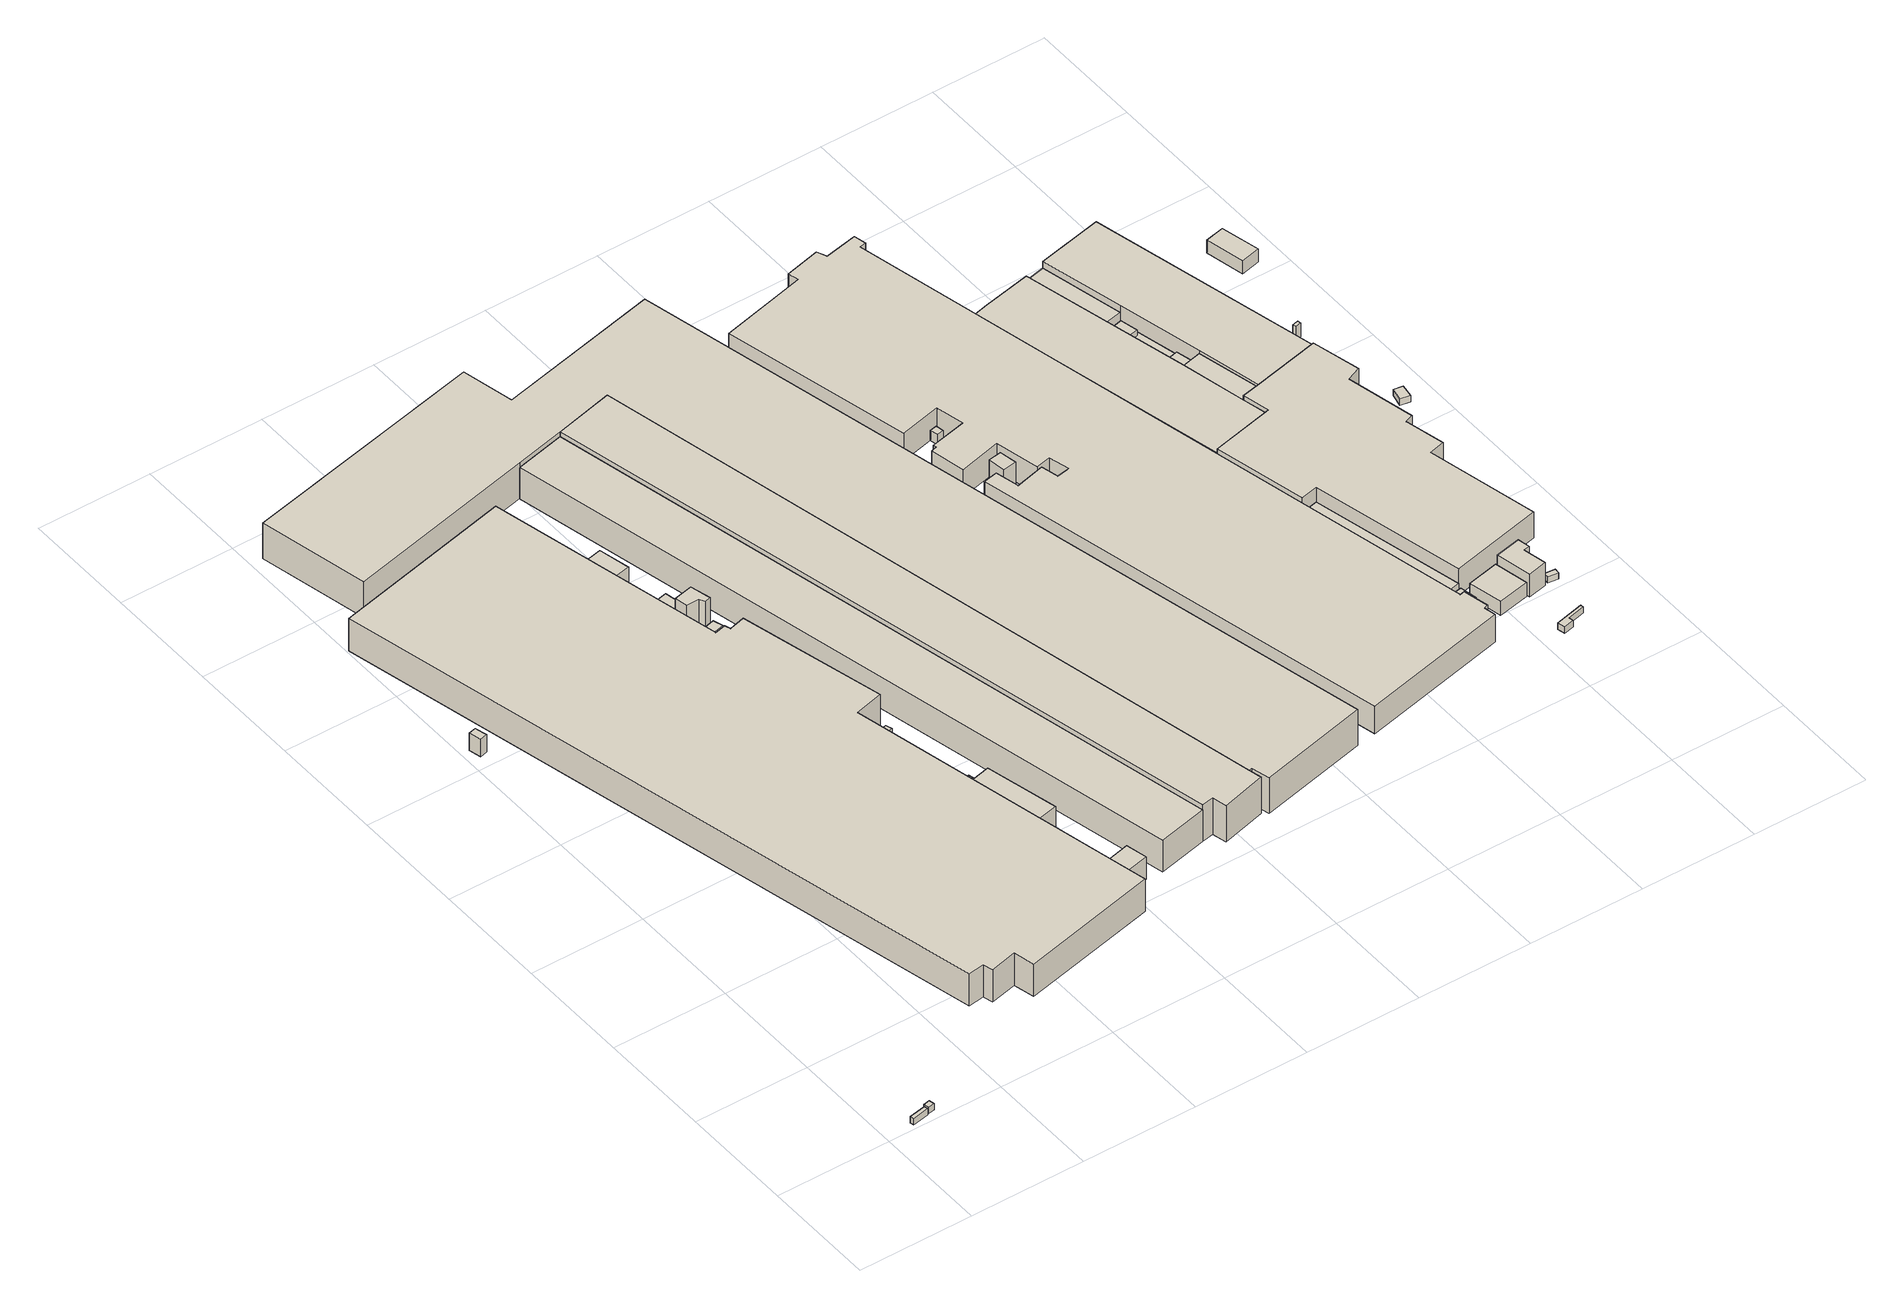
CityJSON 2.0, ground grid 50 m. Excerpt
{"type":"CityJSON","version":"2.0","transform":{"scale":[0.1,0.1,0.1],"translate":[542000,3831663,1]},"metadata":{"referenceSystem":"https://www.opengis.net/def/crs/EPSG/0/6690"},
"CityObjects":{
"building1":{"type":"Building","attributes":{"class":"3001","measuredHeight":3,"BuildingDetailAttribute.specifiedBuildingCoverageRate":0.6,"BuildingDetailAttribute.surveyYear":2017,"BuildingTsunamiRiskAttribute.description":"1","BuildingTsunamiRiskAttribute.rank":"1","BuildingTsunamiRiskAttribute.depth":0.29,"BuildingIDAttribute.prefecture":"27","BuildingIDAttribute.city":"27108"},"geometry":[{"type":"Solid","lod":"1","boundaries":[[[[0,1,2,3]],[[2,4,5,3]],[[1,6,4,2]],[[0,7,6,1]],[[3,5,7,0]],[[4,6,7,5]]]]}]},
"building2":{"type":"Building","attributes":{"class":"3001","BuildingDetailAttribute.specifiedBuildingCoverageRate":0.6,"BuildingDetailAttribute.surveyYear":2017,"BuildingTsunamiRiskAttribute.description":"1","BuildingTsunamiRiskAttribute.rank":"2","BuildingTsunamiRiskAttribute.depth":0.6,"BuildingIDAttribute.prefecture":"27","BuildingIDAttribute.city":"27108"},"geometry":[{"type":"Solid","lod":"1","boundaries":[[[[8,9,10,11]],[[10,12,13,11]],[[9,14,12,10]],[[8,15,14,9]],[[11,13,15,8]],[[12,14,15,13]]]]}]},
"building3":{"type":"Building","attributes":{"class":"3001","measuredHeight":8.4,"BuildingDetailAttribute.specifiedBuildingCoverageRate":0.6,"BuildingDetailAttribute.surveyYear":2017,"BuildingTsunamiRiskAttribute.description":"1","BuildingTsunamiRiskAttribute.rank":"1","BuildingTsunamiRiskAttribute.depth":0.46,"BuildingHighTideRiskAttribute.description":"1","BuildingHighTideRiskAttribute.rank":"3","BuildingHighTideRiskAttribute.depth":3.35,"BuildingIDAttribute.prefecture":"27","BuildingIDAttribute.city":"27108"},"geometry":[{"type":"Solid","lod":"1","boundaries":[[[[16,17,18,19]],[[18,20,21,19]],[[17,22,20,18]],[[16,23,22,17]],[[19,21,23,16]],[[20,22,23,21]]]]}]},
"building4":{"type":"Building","attributes":{"計測周辺長":804.81,"1/2500図郭":85,"区名":"大正区","町丁目名称":"船町２丁目","街区番号":1,"class":"3001","usage":"441","measuredHeight":15.6,"storeysAboveGround":3,"BuildingDetailAttribute.buildingRoofEdgeArea":25639.32,"BuildingDetailAttribute.buildingStructureType":"610","BuildingDetailAttribute.buildingStructureOrgType":"2","BuildingDetailAttribute.detailedUsage":"1520","BuildingDetailAttribute.specifiedBuildingCoverageRate":0.6,"BuildingDetailAttribute.surveyYear":2017,"BuildingTsunamiRiskAttribute.description":"1","BuildingTsunamiRiskAttribute.rank":"2","BuildingTsunamiRiskAttribute.depth":0.96,"BuildingHighTideRiskAttribute.description":"1","BuildingHighTideRiskAttribute.rank":"3","BuildingHighTideRiskAttribute.depth":3.94,"BuildingIDAttribute.prefecture":"27","BuildingIDAttribute.city":"27108"},"geometry":[{"type":"Solid","lod":"1","boundaries":[[[[24,25,26,27,28,29,30,31,32,33,34,35,36,37]],[[36,38,39,37]],[[35,40,38,36]],[[34,41,40,35]],[[33,42,41,34]],[[32,43,42,33]],[[31,44,43,32]],[[30,45,44,31]],[[29,46,45,30]],[[28,47,46,29]],[[27,48,47,28]],[[26,49,48,27]],[[25,50,49,26]],[[24,51,50,25]],[[37,39,51,24]],[[38,40,41,42,43,44,45,46,47,48,49,50,51,39]]]]}]},
"building5":{"type":"Building","attributes":{"計測周辺長":39.13,"1/2500図郭":85,"区名":"大正区","町丁目名称":"船町２丁目","街区番号":1,"class":"3001","usage":"441","measuredHeight":11.1,"storeysAboveGround":2,"BuildingDetailAttribute.buildingRoofEdgeArea":95.5,"BuildingDetailAttribute.buildingStructureType":"610","BuildingDetailAttribute.buildingStructureOrgType":"2","BuildingDetailAttribute.detailedUsage":"1520","BuildingDetailAttribute.specifiedBuildingCoverageRate":0.6,"BuildingDetailAttribute.surveyYear":2017,"BuildingTsunamiRiskAttribute.description":"1","BuildingTsunamiRiskAttribute.rank":"2","BuildingTsunamiRiskAttribute.depth":0.89,"BuildingHighTideRiskAttribute.description":"1","BuildingHighTideRiskAttribute.rank":"3","BuildingHighTideRiskAttribute.depth":3.77,"BuildingIDAttribute.prefecture":"27","BuildingIDAttribute.city":"27108"},"geometry":[{"type":"Solid","lod":"1","boundaries":[[[[52,53,54,55]],[[54,56,57,55]],[[53,58,56,54]],[[52,59,58,53]],[[55,57,59,52]],[[56,58,59,57]]]]}]},
"building6":{"type":"Building","attributes":{"class":"3001","BuildingDetailAttribute.specifiedBuildingCoverageRate":0.6,"BuildingDetailAttribute.surveyYear":2017,"BuildingTsunamiRiskAttribute.description":"1","BuildingTsunamiRiskAttribute.rank":"2","BuildingTsunamiRiskAttribute.depth":0.73,"BuildingHighTideRiskAttribute.description":"1","BuildingHighTideRiskAttribute.rank":"3","BuildingHighTideRiskAttribute.depth":3.62,"BuildingIDAttribute.prefecture":"27","BuildingIDAttribute.city":"27108"},"geometry":[{"type":"Solid","lod":"1","boundaries":[[[[60,61,62,63]],[[62,64,65,63]],[[61,66,64,62]],[[60,67,66,61]],[[63,65,67,60]],[[64,66,67,65]]]]}]},
"building7":{"type":"Building","attributes":{"class":"3001","measuredHeight":5.5,"BuildingDetailAttribute.specifiedBuildingCoverageRate":0.6,"BuildingDetailAttribute.surveyYear":2017,"BuildingTsunamiRiskAttribute.description":"1","BuildingTsunamiRiskAttribute.rank":"2","BuildingTsunamiRiskAttribute.depth":0.92,"BuildingHighTideRiskAttribute.description":"1","BuildingHighTideRiskAttribute.rank":"3","BuildingHighTideRiskAttribute.depth":3.81,"BuildingIDAttribute.prefecture":"27","BuildingIDAttribute.city":"27108"},"geometry":[{"type":"Solid","lod":"1","boundaries":[[[[68,69,70,71]],[[70,72,73,71]],[[69,74,72,70]],[[68,75,74,69]],[[71,73,75,68]],[[72,74,75,73]]]]}]},
"building8":{"type":"Building","attributes":{"class":"3001","measuredHeight":14.4,"BuildingDetailAttribute.specifiedBuildingCoverageRate":0.6,"BuildingDetailAttribute.surveyYear":2017,"BuildingTsunamiRiskAttribute.description":"1","BuildingTsunamiRiskAttribute.rank":"2","BuildingTsunamiRiskAttribute.depth":0.73,"BuildingHighTideRiskAttribute.description":"1","BuildingHighTideRiskAttribute.rank":"3","BuildingHighTideRiskAttribute.depth":3.48,"BuildingIDAttribute.prefecture":"27","BuildingIDAttribute.city":"27108"},"geometry":[{"type":"Solid","lod":"1","boundaries":[[[[76,77,78,79]],[[78,80,81,79]],[[77,82,80,78]],[[76,83,82,77]],[[79,81,83,76]],[[80,82,83,81]]]]}]},
"building9":{"type":"Building","attributes":{"class":"3001","measuredHeight":3.5,"BuildingDetailAttribute.specifiedBuildingCoverageRate":0.6,"BuildingDetailAttribute.surveyYear":2017,"BuildingTsunamiRiskAttribute.description":"1","BuildingTsunamiRiskAttribute.rank":"2","BuildingTsunamiRiskAttribute.depth":0.92,"BuildingHighTideRiskAttribute.description":"1","BuildingHighTideRiskAttribute.rank":"3","BuildingHighTideRiskAttribute.depth":3.81,"BuildingIDAttribute.prefecture":"27","BuildingIDAttribute.city":"27108"},"geometry":[{"type":"Solid","lod":"1","boundaries":[[[[84,85,86,87]],[[86,88,89,87]],[[85,90,88,86]],[[84,91,90,85]],[[87,89,91,84]],[[88,90,91,89]]]]}]},
"building10":{"type":"Building","attributes":{"class":"3001","BuildingDetailAttribute.specifiedBuildingCoverageRate":0.6,"BuildingDetailAttribute.surveyYear":2017,"BuildingTsunamiRiskAttribute.description":"1","BuildingTsunamiRiskAttribute.rank":"2","BuildingTsunamiRiskAttribute.depth":0.75,"BuildingHighTideRiskAttribute.description":"1","BuildingHighTideRiskAttribute.rank":"3","BuildingHighTideRiskAttribute.depth":3.64,"BuildingIDAttribute.prefecture":"27","BuildingIDAttribute.city":"27108"},"geometry":[{"type":"Solid","lod":"1","boundaries":[[[[92,93,94,95]],[[94,96,97,95]],[[93,98,96,94]],[[92,99,98,93]],[[95,97,99,92]],[[96,98,99,97]]]]}]},
"building11":{"type":"Building","attributes":{"class":"3001","measuredHeight":4.1,"BuildingDetailAttribute.specifiedBuildingCoverageRate":0.6,"BuildingDetailAttribute.surveyYear":2017,"BuildingTsunamiRiskAttribute.description":"1","BuildingTsunamiRiskAttribute.rank":"2","BuildingTsunamiRiskAttribute.depth":0.99,"BuildingHighTideRiskAttribute.description":"1","BuildingHighTideRiskAttribute.rank":"3","BuildingHighTideRiskAttribute.depth":3.88,"BuildingIDAttribute.prefecture":"27","BuildingIDAttribute.city":"27108"},"geometry":[{"type":"Solid","lod":"1","boundaries":[[[[100,101,102,103]],[[102,104,105,103]],[[101,106,104,102]],[[100,107,106,101]],[[103,105,107,100]],[[104,106,107,105]]]]}]},
"building12":{"type":"Building","attributes":{"計測周辺長":24.44,"1/2500図郭":85,"区名":"大正区","町丁目名称":"船町２丁目","街区番号":1,"class":"3001","usage":"441","measuredHeight":7.1,"storeysAboveGround":2,"BuildingDetailAttribute.buildingRoofEdgeArea":34.34,"BuildingDetailAttribute.buildingStructureType":"610","BuildingDetailAttribute.buildingStructureOrgType":"2","BuildingDetailAttribute.detailedUsage":"1520","BuildingDetailAttribute.specifiedBuildingCoverageRate":0.6,"BuildingDetailAttribute.surveyYear":2017,"BuildingTsunamiRiskAttribute.description":"1","BuildingTsunamiRiskAttribute.rank":"2","BuildingTsunamiRiskAttribute.depth":1.02,"BuildingHighTideRiskAttribute.description":"1","BuildingHighTideRiskAttribute.rank":"3","BuildingHighTideRiskAttribute.depth":3.91,"BuildingIDAttribute.prefecture":"27","BuildingIDAttribute.city":"27108"},"geometry":[{"type":"Solid","lod":"1","boundaries":[[[[108,109,110,111]],[[110,112,113,111]],[[109,114,112,110]],[[108,115,114,109]],[[111,113,115,108]],[[112,114,115,113]]]]}]},
"building13":{"type":"Building","attributes":{"計測周辺長":44.81,"1/2500図郭":85,"区名":"大正区","町丁目名称":"船町２丁目","街区番号":1,"class":"3001","usage":"441","measuredHeight":4.9,"storeysAboveGround":2,"BuildingDetailAttribute.buildingRoofEdgeArea":125.44,"BuildingDetailAttribute.buildingStructureType":"610","BuildingDetailAttribute.buildingStructureOrgType":"2","BuildingDetailAttribute.detailedUsage":"1520","BuildingDetailAttribute.specifiedBuildingCoverageRate":0.6,"BuildingDetailAttribute.surveyYear":2017,"BuildingTsunamiRiskAttribute.description":"1","BuildingTsunamiRiskAttribute.rank":"2","BuildingTsunamiRiskAttribute.depth":0.85,"BuildingHighTideRiskAttribute.description":"1","BuildingHighTideRiskAttribute.rank":"3","BuildingHighTideRiskAttribute.depth":3.74,"BuildingIDAttribute.prefecture":"27","BuildingIDAttribute.city":"27108"},"geometry":[{"type":"Solid","lod":"1","boundaries":[[[[116,117,118,119]],[[118,120,121,119]],[[117,122,120,118]],[[116,123,122,117]],[[119,121,123,116]],[[120,122,123,121]]]]}]},
"building14":{"type":"Building","attributes":{"計測周辺長":34.15,"1/2500図郭":85,"区名":"大正区","町丁目名称":"船町２丁目","街区番号":1,"class":"3001","usage":"441","measuredHeight":16.1,"storeysAboveGround":2,"BuildingDetailAttribute.buildingRoofEdgeArea":62.22,"BuildingDetailAttribute.buildingStructureType":"610","BuildingDetailAttribute.buildingStructureOrgType":"2","BuildingDetailAttribute.detailedUsage":"1520","BuildingDetailAttribute.specifiedBuildingCoverageRate":0.6,"BuildingDetailAttribute.surveyYear":2017,"BuildingTsunamiRiskAttribute.description":"1","BuildingTsunamiRiskAttribute.rank":"2","BuildingTsunamiRiskAttribute.depth":0.86,"BuildingHighTideRiskAttribute.description":"1","BuildingHighTideRiskAttribute.rank":"3","BuildingHighTideRiskAttribute.depth":3.75,"BuildingIDAttribute.prefecture":"27","BuildingIDAttribute.city":"27108"},"geometry":[{"type":"Solid","lod":"1","boundaries":[[[[124,125,126,127,128,129]],[[128,130,131,129]],[[127,132,130,128]],[[126,133,132,127]],[[125,134,133,126]],[[124,135,134,125]],[[129,131,135,124]],[[130,132,133,134,135,131]]]]}]},
"building15":{"type":"Building","attributes":{"計測周辺長":48.44,"1/2500図郭":85,"区名":"大正区","町丁目名称":"船町２丁目","街区番号":1,"class":"3001","usage":"441","measuredHeight":9.7,"storeysAboveGround":2,"BuildingDetailAttribute.buildingRoofEdgeArea":137.94,"BuildingDetailAttribute.buildingStructureType":"610","BuildingDetailAttribute.buildingStructureOrgType":"2","BuildingDetailAttribute.detailedUsage":"1520","BuildingDetailAttribute.specifiedBuildingCoverageRate":0.6,"BuildingDetailAttribute.surveyYear":2017,"BuildingTsunamiRiskAttribute.description":"1","BuildingTsunamiRiskAttribute.rank":"2","BuildingTsunamiRiskAttribute.depth":0.86,"BuildingHighTideRiskAttribute.description":"1","BuildingHighTideRiskAttribute.rank":"3","BuildingHighTideRiskAttribute.depth":3.77,"BuildingIDAttribute.prefecture":"27","BuildingIDAttribute.city":"27108"},"geometry":[{"type":"Solid","lod":"1","boundaries":[[[[136,137,138,139,140,141]],[[140,142,143,141]],[[139,144,142,140]],[[138,145,144,139]],[[137,146,145,138]],[[136,147,146,137]],[[141,143,147,136]],[[142,144,145,146,147,143]]]]}]},
"building16":{"type":"Building","attributes":{"計測周辺長":1105.39,"1/2500図郭":85,"区名":"大正区","町丁目名称":"船町２丁目","街区番号":1,"class":"3001","usage":"441","measuredHeight":17.3,"storeysAboveGround":3,"BuildingDetailAttribute.buildingRoofEdgeArea":37500.79,"BuildingDetailAttribute.buildingStructureType":"610","BuildingDetailAttribute.buildingStructureOrgType":"2","BuildingDetailAttribute.detailedUsage":"1520","BuildingDetailAttribute.specifiedBuildingCoverageRate":0.6,"BuildingDetailAttribute.surveyYear":2017,"BuildingTsunamiRiskAttribute.description":"1","BuildingTsunamiRiskAttribute.rank":"2","BuildingTsunamiRiskAttribute.depth":0.91,"BuildingHighTideRiskAttribute.description":"1","BuildingHighTideRiskAttribute.rank":"3","BuildingHighTideRiskAttribute.depth":4.12,"BuildingIDAttribute.prefecture":"27","BuildingIDAttribute.city":"27108"},"geometry":[{"type":"Solid","lod":"1","boundaries":[[[[148,149,150,151,152,153,154,155,156,157,158]],[[157,159,160,158]],[[156,161,159,157]],[[155,162,161,156]],[[154,163,162,155]],[[153,164,163,154]],[[152,165,164,153]],[[151,166,165,152]],[[150,167,166,151]],[[149,168,167,150]],[[148,169,168,149]],[[158,160,169,148]],[[159,161,162,163,164,165,166,167,168,169,160]]]]}]},
"building17":{"type":"Building","attributes":{"計測周辺長":1105.39,"1/2500図郭":85,"区名":"大正区","町丁目名称":"船町２丁目","街区番号":1,"class":"3001","usage":"441","measuredHeight":15.1,"storeysAboveGround":3,"BuildingDetailAttribute.buildingRoofEdgeArea":37500.79,"BuildingDetailAttribute.buildingStructureType":"610","BuildingDetailAttribute.buildingStructureOrgType":"2","BuildingDetailAttribute.detailedUsage":"1520","BuildingDetailAttribute.specifiedBuildingCoverageRate":0.6,"BuildingDetailAttribute.surveyYear":2017,"BuildingTsunamiRiskAttribute.description":"1","BuildingTsunamiRiskAttribute.rank":"2","BuildingTsunamiRiskAttribute.depth":0.75,"BuildingHighTideRiskAttribute.description":"1","BuildingHighTideRiskAttribute.rank":"3","BuildingHighTideRiskAttribute.depth":3.88,"BuildingIDAttribute.prefecture":"27","BuildingIDAttribute.city":"27108"},"geometry":[{"type":"Solid","lod":"1","boundaries":[[[[170,171,172,173]],[[172,174,175,173]],[[171,176,174,172]],[[170,177,176,171]],[[173,175,177,170]],[[174,176,177,175]]]]}]},
"building18":{"type":"Building","attributes":{"計測周辺長":1105.39,"1/2500図郭":85,"区名":"大正区","町丁目名称":"船町２丁目","街区番号":1,"class":"3001","usage":"441","measuredHeight":17.5,"storeysAboveGround":3,"BuildingDetailAttribute.buildingRoofEdgeArea":37500.79,"BuildingDetailAttribute.buildingStructureType":"610","BuildingDetailAttribute.buildingStructureOrgType":"2","BuildingDetailAttribute.detailedUsage":"1520","BuildingDetailAttribute.specifiedBuildingCoverageRate":0.6,"BuildingDetailAttribute.surveyYear":2017,"BuildingTsunamiRiskAttribute.description":"1","BuildingTsunamiRiskAttribute.rank":"2","BuildingTsunamiRiskAttribute.depth":0.74,"BuildingHighTideRiskAttribute.description":"1","BuildingHighTideRiskAttribute.rank":"3","BuildingHighTideRiskAttribute.depth":3.67,"BuildingIDAttribute.prefecture":"27","BuildingIDAttribute.city":"27108"},"geometry":[{"type":"Solid","lod":"1","boundaries":[[[[178,179,180,181,170,173,182]],[[173,183,184,182]],[[170,185,183,173]],[[181,186,185,170]],[[180,187,186,181]],[[179,188,187,180]],[[178,189,188,179]],[[182,184,189,178]],[[183,185,186,187,188,189,184]]]]}]},
"building19":{"type":"Building","attributes":{"class":"3001","BuildingDetailAttribute.specifiedBuildingCoverageRate":0.6,"BuildingDetailAttribute.surveyYear":2017,"BuildingTsunamiRiskAttribute.description":"1","BuildingTsunamiRiskAttribute.rank":"2","BuildingTsunamiRiskAttribute.depth":1.13,"BuildingHighTideRiskAttribute.description":"1","BuildingHighTideRiskAttribute.rank":"3","BuildingHighTideRiskAttribute.depth":4.03,"BuildingIDAttribute.prefecture":"27","BuildingIDAttribute.city":"27108"},"geometry":[{"type":"Solid","lod":"1","boundaries":[[[[190,191,192,193]],[[192,194,195,193]],[[191,196,194,192]],[[190,197,196,191]],[[193,195,197,190]],[[194,196,197,195]]]]}]},
"building20":{"type":"Building","attributes":{"計測周辺長":27.3,"1/2500図郭":85,"区名":"大正区","町丁目名称":"船町２丁目","街区番号":1,"class":"3001","usage":"441","measuredHeight":14.2,"storeysAboveGround":2,"BuildingDetailAttribute.buildingRoofEdgeArea":45.78,"BuildingDetailAttribute.buildingStructureType":"610","BuildingDetailAttribute.buildingStructureOrgType":"2","BuildingDetailAttribute.detailedUsage":"1520","BuildingDetailAttribute.specifiedBuildingCoverageRate":0.6,"BuildingDetailAttribute.surveyYear":2017,"BuildingTsunamiRiskAttribute.description":"1","BuildingTsunamiRiskAttribute.rank":"2","BuildingTsunamiRiskAttribute.depth":1.1,"BuildingHighTideRiskAttribute.description":"1","BuildingHighTideRiskAttribute.rank":"3","BuildingHighTideRiskAttribute.depth":3.99,"BuildingIDAttribute.prefecture":"27","BuildingIDAttribute.city":"27108"},"geometry":[{"type":"Solid","lod":"1","boundaries":[[[[198,199,200,201]],[[200,202,203,201]],[[199,204,202,200]],[[198,205,204,199]],[[201,203,205,198]],[[202,204,205,203]]]]}]},
"building21":{"type":"Building","attributes":{"計測周辺長":874.5,"1/2500図郭":85,"区名":"大正区","町丁目名称":"船町２丁目","街区番号":1,"class":"3001","usage":"441","measuredHeight":5,"storeysAboveGround":3,"BuildingDetailAttribute.buildingRoofEdgeArea":20394.3,"BuildingDetailAttribute.buildingStructureType":"610","BuildingDetailAttribute.buildingStructureOrgType":"2","BuildingDetailAttribute.detailedUsage":"1520","BuildingDetailAttribute.specifiedBuildingCoverageRate":0.6,"BuildingDetailAttribute.surveyYear":2017,"BuildingTsunamiRiskAttribute.description":"1","BuildingTsunamiRiskAttribute.rank":"2","BuildingTsunamiRiskAttribute.depth":1.11,"BuildingHighTideRiskAttribute.description":"1","BuildingHighTideRiskAttribute.rank":"3","BuildingHighTideRiskAttribute.depth":4.01,"BuildingIDAttribute.prefecture":"27","BuildingIDAttribute.city":"27108"},"geometry":[{"type":"Solid","lod":"1","boundaries":[[[[206,207,208,209]],[[208,210,211,209]],[[207,212,210,208]],[[206,213,212,207]],[[209,211,213,206]],[[210,212,213,211]]]]}]},
"building22":{"type":"Building","attributes":{"計測周辺長":874.5,"1/2500図郭":85,"区名":"大正区","町丁目名称":"船町２丁目","街区番号":1,"class":"3001","usage":"441","measuredHeight":13.2,"storeysAboveGround":3,"BuildingDetailAttribute.buildingRoofEdgeArea":20394.3,"BuildingDetailAttribute.buildingStructureType":"610","BuildingDetailAttribute.buildingStructureOrgType":"2","BuildingDetailAttribute.detailedUsage":"1520","BuildingDetailAttribute.specifiedBuildingCoverageRate":0.6,"BuildingDetailAttribute.surveyYear":2017,"BuildingTsunamiRiskAttribute.description":"1","BuildingTsunamiRiskAttribute.rank":"2","BuildingTsunamiRiskAttribute.depth":1.03,"BuildingHighTideRiskAttribute.description":"1","BuildingHighTideRiskAttribute.rank":"3","BuildingHighTideRiskAttribute.depth":3.97,"BuildingIDAttribute.prefecture":"27","BuildingIDAttribute.city":"27108"},"geometry":[{"type":"Solid","lod":"1","boundaries":[[[[214,215,216,217,218,219,220,221,222,223,224,225,226,227,228,229,230,231,232,233,234,235,236,237,238,239,240,241,242,243]],[[242,244,245,243]],[[241,246,244,242]],[[240,247,246,241]],[[239,248,247,240]],[[238,249,248,239]],[[237,250,249,238]],[[236,251,250,237]],[[235,252,251,236]],[[234,253,252,235]],[[233,254,253,234]],[[232,255,254,233]],[[231,256,255,232]],[[230,257,256,231]],[[229,258,257,230]],[[228,259,258,229]],[[227,260,259,228]],[[226,261,260,227]],[[225,262,261,226]],[[224,263,262,225]],[[223,264,263,224]],[[222,265,264,223]],[[221,266,265,222]],[[220,267,266,221]],[[219,268,267,220]],[[218,269,268,219]],[[217,270,269,218]],[[216,271,270,217]],[[215,272,271,216]],[[214,273,272,215]],[[243,245,273,214]],[[244,246,247,248,249,250,251,252,253,254,255,256,257,258,259,260,261,262,263,264,265,266,267,268,269,270,271,272,273,245]]]]}]},
"building23":{"type":"Building","attributes":{"計測周辺長":23.84,"1/2500図郭":85,"区名":"大正区","町丁目名称":"船町２丁目","街区番号":1,"class":"3001","usage":"441","measuredHeight":5.4,"storeysAboveGround":1,"BuildingDetailAttribute.buildingRoofEdgeArea":32.81,"BuildingDetailAttribute.buildingStructureType":"610","BuildingDetailAttribute.buildingStructureOrgType":"2","BuildingDetailAttribute.detailedUsage":"1520","BuildingDetailAttribute.specifiedBuildingCoverageRate":0.6,"BuildingDetailAttribute.surveyYear":2017,"BuildingTsunamiRiskAttribute.description":"1","BuildingTsunamiRiskAttribute.rank":"2","BuildingTsunamiRiskAttribute.depth":0.97,"BuildingHighTideRiskAttribute.description":"1","BuildingHighTideRiskAttribute.rank":"3","BuildingHighTideRiskAttribute.depth":3.84,"BuildingIDAttribute.prefecture":"27","BuildingIDAttribute.city":"27108"},"geometry":[{"type":"Solid","lod":"1","boundaries":[[[[274,275,276,277]],[[276,278,279,277]],[[275,280,278,276]],[[274,281,280,275]],[[277,279,281,274]],[[278,280,281,279]]]]}]},
"building24":{"type":"Building","attributes":{"計測周辺長":641.02,"1/2500図郭":85,"区名":"大正区","町丁目名称":"船町２丁目","街区番号":1,"class":"3001","usage":"441","measuredHeight":5.2,"storeysAboveGround":3,"BuildingDetailAttribute.buildingRoofEdgeArea":15119.67,"BuildingDetailAttribute.buildingStructureType":"610","BuildingDetailAttribute.buildingStructureOrgType":"2","BuildingDetailAttribute.detailedUsage":"1520","BuildingDetailAttribute.specifiedBuildingCoverageRate":0.6,"BuildingDetailAttribute.surveyYear":2017,"BuildingTsunamiRiskAttribute.description":"1","BuildingTsunamiRiskAttribute.rank":"2","BuildingTsunamiRiskAttribute.depth":0.51,"BuildingHighTideRiskAttribute.description":"1","BuildingHighTideRiskAttribute.rank":"3","BuildingHighTideRiskAttribute.depth":3.39,"BuildingIDAttribute.prefecture":"27","BuildingIDAttribute.city":"27108"},"geometry":[{"type":"Solid","lod":"1","boundaries":[[[[282,283,284,285,286]],[[285,287,288,286]],[[284,289,287,285]],[[283,290,289,284]],[[282,291,290,283]],[[286,288,291,282]],[[287,289,290,291,288]]]]}]},
"building25":{"type":"Building","attributes":{"計測周辺長":58.25,"1/2500図郭":85,"区名":"大正区","町丁目名称":"船町２丁目","街区番号":1,"class":"3001","usage":"441","measuredHeight":6.7,"storeysAboveGround":1,"BuildingDetailAttribute.buildingRoofEdgeArea":211.83,"BuildingDetailAttribute.buildingStructureType":"610","BuildingDetailAttribute.buildingStructureOrgType":"2","BuildingDetailAttribute.detailedUsage":"1520","BuildingDetailAttribute.specifiedBuildingCoverageRate":0.6,"BuildingDetailAttribute.surveyYear":2017,"BuildingTsunamiRiskAttribute.description":"1","BuildingTsunamiRiskAttribute.rank":"2","BuildingTsunamiRiskAttribute.depth":0.51,"BuildingHighTideRiskAttribute.description":"1","BuildingHighTideRiskAttribute.rank":"3","BuildingHighTideRiskAttribute.depth":3.38,"BuildingIDAttribute.prefecture":"27","BuildingIDAttribute.city":"27108"},"geometry":[{"type":"Solid","lod":"1","boundaries":[[[[292,293,294,295]],[[294,296,297,295]],[[293,298,296,294]],[[292,299,298,293]],[[295,297,299,292]],[[296,298,299,297]]]]}]},
"building26":{"type":"Building","attributes":{"計測周辺長":14.58,"1/2500図郭":85,"区名":"大正区","町丁目名称":"船町２丁目","街区番号":1,"class":"3001","usage":"441","storeysAboveGround":1,"BuildingDetailAttribute.buildingRoofEdgeArea":10.11,"BuildingDetailAttribute.buildingStructureType":"610","BuildingDetailAttribute.buildingStructureOrgType":"2","BuildingDetailAttribute.detailedUsage":"1520","BuildingDetailAttribute.specifiedBuildingCoverageRate":0.6,"BuildingDetailAttribute.surveyYear":2017,"BuildingTsunamiRiskAttribute.description":"1","BuildingTsunamiRiskAttribute.rank":"2","BuildingTsunamiRiskAttribute.depth":0.75,"BuildingHighTideRiskAttribute.description":"1","BuildingHighTideRiskAttribute.rank":"3","BuildingHighTideRiskAttribute.depth":3.62,"BuildingIDAttribute.prefecture":"27","BuildingIDAttribute.city":"27108"},"geometry":[{"type":"Solid","lod":"1","boundaries":[[[[300,301,302,303]],[[302,304,305,303]],[[301,306,304,302]],[[300,307,306,301]],[[303,305,307,300]],[[304,306,307,305]]]]}]},
"building27":{"type":"Building","attributes":{"class":"3001","BuildingDetailAttribute.specifiedBuildingCoverageRate":0.6,"BuildingDetailAttribute.surveyYear":2017,"BuildingTsunamiRiskAttribute.description":"1","BuildingTsunamiRiskAttribute.rank":"2","BuildingTsunamiRiskAttribute.depth":0.93,"BuildingIDAttribute.prefecture":"27","BuildingIDAttribute.city":"27108"},"geometry":[{"type":"Solid","lod":"1","boundaries":[[[[308,309,310,311,312,313]],[[312,314,315,313]],[[311,316,314,312]],[[310,317,316,311]],[[309,318,317,310]],[[308,319,318,309]],[[313,315,319,308]],[[314,316,317,318,319,315]]]]}]},
"building28":{"type":"Building","attributes":{"計測周辺長":641.02,"1/2500図郭":85,"区名":"大正区","町丁目名称":"船町２丁目","街区番号":1,"class":"3001","usage":"441","measuredHeight":10.4,"storeysAboveGround":3,"BuildingDetailAttribute.buildingRoofEdgeArea":15119.67,"BuildingDetailAttribute.buildingStructureType":"610","BuildingDetailAttribute.buildingStructureOrgType":"2","BuildingDetailAttribute.detailedUsage":"1520","BuildingDetailAttribute.specifiedBuildingCoverageRate":0.6,"BuildingDetailAttribute.surveyYear":2017,"BuildingTsunamiRiskAttribute.description":"1","BuildingTsunamiRiskAttribute.rank":"2","BuildingTsunamiRiskAttribute.depth":1.6,"BuildingHighTideRiskAttribute.description":"1","BuildingHighTideRiskAttribute.rank":"3","BuildingHighTideRiskAttribute.depth":4.58,"BuildingIDAttribute.prefecture":"27","BuildingIDAttribute.city":"27108"},"geometry":[{"type":"Solid","lod":"1","boundaries":[[[[320,321,322,323,324,325,326]],[[325,327,328,326]],[[324,329,327,325]],[[323,330,329,324]],[[322,331,330,323]],[[321,332,331,322]],[[320,333,332,321]],[[326,328,333,320]],[[327,329,330,331,332,333,328]]]]}]},
"building29":{"type":"Building","attributes":{"class":"3001","measuredHeight":11,"BuildingDetailAttribute.specifiedBuildingCoverageRate":0.6,"BuildingDetailAttribute.surveyYear":2017,"BuildingTsunamiRiskAttribute.description":"1","BuildingTsunamiRiskAttribute.rank":"1","BuildingTsunamiRiskAttribute.depth":0.34,"BuildingHighTideRiskAttribute.description":"1","BuildingHighTideRiskAttribute.rank":"3","BuildingHighTideRiskAttribute.depth":3.22,"BuildingIDAttribute.prefecture":"27","BuildingIDAttribute.city":"27108"},"geometry":[{"type":"Solid","lod":"1","boundaries":[[[[334,335,336,337,338,339]],[[338,340,341,339]],[[337,342,340,338]],[[336,343,342,337]],[[335,344,343,336]],[[334,345,344,335]],[[339,341,345,334]],[[340,342,343,344,345,341]]]]}]},
"building30":{"type":"Building","attributes":{"計測周辺長":641.02,"1/2500図郭":85,"区名":"大正区","町丁目名称":"船町２丁目","街区番号":1,"class":"3001","usage":"441","measuredHeight":12.6,"storeysAboveGround":3,"BuildingDetailAttribute.buildingRoofEdgeArea":15119.67,"BuildingDetailAttribute.buildingStructureType":"610","BuildingDetailAttribute.buildingStructureOrgType":"2","BuildingDetailAttribute.detailedUsage":"1520","BuildingDetailAttribute.specifiedBuildingCoverageRate":0.6,"BuildingDetailAttribute.surveyYear":2017,"BuildingTsunamiRiskAttribute.description":"1","BuildingTsunamiRiskAttribute.rank":"2","BuildingTsunamiRiskAttribute.depth":1.25,"BuildingHighTideRiskAttribute.description":"1","BuildingHighTideRiskAttribute.rank":"3","BuildingHighTideRiskAttribute.depth":4.14,"BuildingIDAttribute.prefecture":"27","BuildingIDAttribute.city":"27108"},"geometry":[{"type":"Solid","lod":"1","boundaries":[[[[346,347,348,349,350,351,352,353,354,355,356,357,358,359,360,361]],[[360,362,363,361]],[[359,364,362,360]],[[358,365,364,359]],[[357,366,365,358]],[[356,367,366,357]],[[355,368,367,356]],[[354,369,368,355]],[[353,370,369,354]],[[352,371,370,353]],[[351,372,371,352]],[[350,373,372,351]],[[349,374,373,350]],[[348,375,374,349]],[[347,376,375,348]],[[346,377,376,347]],[[361,363,377,346]],[[362,364,365,366,367,368,369,370,371,372,373,374,375,376,377,363]]]]}]},
"building31":{"type":"Building","attributes":{"class":"3001","BuildingDetailAttribute.specifiedBuildingCoverageRate":0.6,"BuildingDetailAttribute.surveyYear":2017,"BuildingTsunamiRiskAttribute.description":"1","BuildingTsunamiRiskAttribute.rank":"2","BuildingTsunamiRiskAttribute.depth":0.52,"BuildingHighTideRiskAttribute.description":"1","BuildingHighTideRiskAttribute.rank":"3","BuildingHighTideRiskAttribute.depth":3.39,"BuildingIDAttribute.prefecture":"27","BuildingIDAttribute.city":"27108"},"geometry":[{"type":"Solid","lod":"1","boundaries":[[[[378,379,380,381]],[[380,382,383,381]],[[379,384,382,380]],[[378,385,384,379]],[[381,383,385,378]],[[382,384,385,383]]]]}]},
"building32":{"type":"Building","attributes":{"計測周辺長":641.02,"1/2500図郭":85,"区名":"大正区","町丁目名称":"船町２丁目","街区番号":1,"class":"3001","usage":"441","measuredHeight":10.1,"storeysAboveGround":3,"BuildingDetailAttribute.buildingRoofEdgeArea":15119.67,"BuildingDetailAttribute.buildingStructureType":"610","BuildingDetailAttribute.buildingStructureOrgType":"2","BuildingDetailAttribute.detailedUsage":"1520","BuildingDetailAttribute.specifiedBuildingCoverageRate":0.6,"BuildingDetailAttribute.surveyYear":2017,"BuildingTsunamiRiskAttribute.description":"1","BuildingTsunamiRiskAttribute.rank":"2","BuildingTsunamiRiskAttribute.depth":1.69,"BuildingHighTideRiskAttribute.description":"1","BuildingHighTideRiskAttribute.rank":"3","BuildingHighTideRiskAttribute.depth":4.59,"BuildingIDAttribute.prefecture":"27","BuildingIDAttribute.city":"27108"},"geometry":[{"type":"Solid","lod":"1","boundaries":[[[[386,387,388,389]],[[388,390,391,389]],[[387,392,390,388]],[[386,393,392,387]],[[389,391,393,386]],[[390,392,393,391]]]]}]},
"building33":{"type":"Building","attributes":{"計測周辺長":641.02,"1/2500図郭":85,"区名":"大正区","町丁目名称":"船町２丁目","街区番号":1,"class":"3001","usage":"441","measuredHeight":6.9,"storeysAboveGround":3,"BuildingDetailAttribute.buildingRoofEdgeArea":15119.67,"BuildingDetailAttribute.buildingStructureType":"610","BuildingDetailAttribute.buildingStructureOrgType":"2","BuildingDetailAttribute.detailedUsage":"1520","BuildingDetailAttribute.specifiedBuildingCoverageRate":0.6,"BuildingDetailAttribute.surveyYear":2017,"BuildingTsunamiRiskAttribute.description":"1","BuildingTsunamiRiskAttribute.rank":"2","BuildingTsunamiRiskAttribute.depth":1.58,"BuildingHighTideRiskAttribute.description":"1","BuildingHighTideRiskAttribute.rank":"3","BuildingHighTideRiskAttribute.depth":4.48,"BuildingIDAttribute.prefecture":"27","BuildingIDAttribute.city":"27108"},"geometry":[{"type":"Solid","lod":"1","boundaries":[[[[394,395,396,397]],[[396,398,399,397]],[[395,400,398,396]],[[394,401,400,395]],[[397,399,401,394]],[[398,400,401,399]]]]}]},
"building34":{"type":"Building","attributes":{"計測周辺長":641.02,"1/2500図郭":85,"区名":"大正区","町丁目名称":"船町２丁目","街区番号":1,"class":"3001","usage":"441","measuredHeight":6,"storeysAboveGround":3,"BuildingDetailAttribute.buildingRoofEdgeArea":15119.67,"BuildingDetailAttribute.buildingStructureType":"610","BuildingDetailAttribute.buildingStructureOrgType":"2","BuildingDetailAttribute.detailedUsage":"1520","BuildingDetailAttribute.specifiedBuildingCoverageRate":0.6,"BuildingDetailAttribute.surveyYear":2017,"BuildingTsunamiRiskAttribute.description":"1","BuildingTsunamiRiskAttribute.rank":"2","BuildingTsunamiRiskAttribute.depth":1.6,"BuildingHighTideRiskAttribute.description":"1","BuildingHighTideRiskAttribute.rank":"3","BuildingHighTideRiskAttribute.depth":4.5,"BuildingIDAttribute.prefecture":"27","BuildingIDAttribute.city":"27108"},"geometry":[{"type":"Solid","lod":"1","boundaries":[[[[402,403,404,405,406,407]],[[406,408,409,407]],[[405,410,408,406]],[[404,411,410,405]],[[403,412,411,404]],[[402,413,412,403]],[[407,409,413,402]],[[408,410,411,412,413,409]]]]}]},
"building35":{"type":"Building","attributes":{"計測周辺長":641.02,"1/2500図郭":85,"区名":"大正区","町丁目名称":"船町２丁目","街区番号":1,"class":"3001","usage":"441","measuredHeight":3.6,"storeysAboveGround":3,"BuildingDetailAttribute.buildingRoofEdgeArea":15119.67,"BuildingDetailAttribute.buildingStructureType":"610","BuildingDetailAttribute.buildingStructureOrgType":"2","BuildingDetailAttribute.detailedUsage":"1520","BuildingDetailAttribute.specifiedBuildingCoverageRate":0.6,"BuildingDetailAttribute.surveyYear":2017,"BuildingTsunamiRiskAttribute.description":"1","BuildingTsunamiRiskAttribute.rank":"2","BuildingTsunamiRiskAttribute.depth":1.58,"BuildingHighTideRiskAttribute.description":"1","BuildingHighTideRiskAttribute.rank":"3","BuildingHighTideRiskAttribute.depth":4.45,"BuildingIDAttribute.prefecture":"27","BuildingIDAttribute.city":"27108"},"geometry":[{"type":"Solid","lod":"1","boundaries":[[[[414,415,416,321,320],[417,418,419,420,421,422],[423,424,425,426]],[[321,427,428,320]],[[416,429,427,321]],[[415,430,429,416]],[[414,431,430,415]],[[320,428,431,414]],[[421,432,433,422]],[[420,434,432,421]],[[419,435,434,420]],[[418,436,435,419]],[[417,437,436,418]],[[422,433,437,417]],[[425,438,439,426]],[[424,440,438,425]],[[423,441,440,424]],[[426,439,441,423]],[[427,429,430,431,428],[432,434,435,436,437,433],[438,440,441,439]]]]}]},
"building36":{"type":"Building","attributes":{"計測周辺長":641.02,"1/2500図郭":85,"区名":"大正区","町丁目名称":"船町２丁目","街区番号":1,"class":"3001","usage":"441","measuredHeight":8.1,"storeysAboveGround":3,"BuildingDetailAttribute.buildingRoofEdgeArea":15119.67,"BuildingDetailAttribute.buildingStructureType":"610","BuildingDetailAttribute.buildingStructureOrgType":"2","BuildingDetailAttribute.detailedUsage":"1520","BuildingDetailAttribute.specifiedBuildingCoverageRate":0.6,"BuildingDetailAttribute.surveyYear":2017,"BuildingTsunamiRiskAttribute.description":"1","BuildingTsunamiRiskAttribute.rank":"2","BuildingTsunamiRiskAttribute.depth":1.6,"BuildingHighTideRiskAttribute.description":"1","BuildingHighTideRiskAttribute.rank":"3","BuildingHighTideRiskAttribute.depth":4.5,"BuildingIDAttribute.prefecture":"27","BuildingIDAttribute.city":"27108"},"geometry":[{"type":"Solid","lod":"1","boundaries":[[[[442,443,444,445]],[[444,446,447,445]],[[443,448,446,444]],[[442,449,448,443]],[[445,447,449,442]],[[446,448,449,447]]]]}]},
"building37":{"type":"Building","attributes":{"計測周辺長":641.02,"1/2500図郭":85,"区名":"大正区","町丁目名称":"船町２丁目","街区番号":1,"class":"3001","usage":"441","measuredHeight":11.5,"storeysAboveGround":3,"BuildingDetailAttribute.buildingRoofEdgeArea":15119.67,"BuildingDetailAttribute.buildingStructureType":"610","BuildingDetailAttribute.buildingStructureOrgType":"2","BuildingDetailAttribute.detailedUsage":"1520","BuildingDetailAttribute.specifiedBuildingCoverageRate":0.6,"BuildingDetailAttribute.surveyYear":2017,"BuildingTsunamiRiskAttribute.description":"1","BuildingTsunamiRiskAttribute.rank":"2","BuildingTsunamiRiskAttribute.depth":1.64,"BuildingHighTideRiskAttribute.description":"1","BuildingHighTideRiskAttribute.rank":"3","BuildingHighTideRiskAttribute.depth":4.56,"BuildingIDAttribute.prefecture":"27","BuildingIDAttribute.city":"27108"},"geometry":[{"type":"Solid","lod":"1","boundaries":[[[[450,451,452,416,415,453]],[[415,454,455,453]],[[416,456,454,415]],[[452,457,456,416]],[[451,458,457,452]],[[450,459,458,451]],[[453,455,459,450]],[[454,456,457,458,459,455]]]]}]},
"building38":{"type":"Building","attributes":{"計測周辺長":20.11,"1/2500図郭":85,"区名":"大正区","町丁目名称":"船町２丁目","街区番号":1,"class":"3001","usage":"441","storeysAboveGround":2,"BuildingDetailAttribute.buildingRoofEdgeArea":24.56,"BuildingDetailAttribute.buildingStructureType":"610","BuildingDetailAttribute.buildingStructureOrgType":"2","BuildingDetailAttribute.detailedUsage":"1520","BuildingDetailAttribute.specifiedBuildingCoverageRate":0.6,"BuildingDetailAttribute.surveyYear":2017,"BuildingTsunamiRiskAttribute.description":"1","BuildingTsunamiRiskAttribute.rank":"2","BuildingTsunamiRiskAttribute.depth":1.04,"BuildingHighTideRiskAttribute.description":"1","BuildingHighTideRiskAttribute.rank":"3","BuildingHighTideRiskAttribute.depth":3.94,"BuildingIDAttribute.prefecture":"27","BuildingIDAttribute.city":"27108"},"geometry":[{"type":"Solid","lod":"1","boundaries":[[[[460,461,462,463]],[[462,464,465,463]],[[461,466,464,462]],[[460,467,466,461]],[[463,465,467,460]],[[464,466,467,465]]]]}]},
"building39":{"type":"Building","attributes":{"class":"3001","measuredHeight":6.7,"BuildingDetailAttribute.specifiedBuildingCoverageRate":0.6,"BuildingDetailAttribute.surveyYear":2017,"BuildingTsunamiRiskAttribute.description":"1","BuildingTsunamiRiskAttribute.rank":"2","BuildingTsunamiRiskAttribute.depth":1.39,"BuildingHighTideRiskAttribute.description":"1","BuildingHighTideRiskAttribute.rank":"3","BuildingHighTideRiskAttribute.depth":4.29,"BuildingIDAttribute.prefecture":"27","BuildingIDAttribute.city":"27108"},"geometry":[{"type":"Solid","lod":"1","boundaries":[[[[468,469,470,471]],[[470,472,473,471]],[[469,474,472,470]],[[468,475,474,469]],[[471,473,475,468]],[[472,474,475,473]]]]}]},
"building40":{"type":"Building","attributes":{"計測周辺長":60.12,"1/2500図郭":85,"区名":"大正区","町丁目名称":"船町２丁目","街区番号":1,"class":"3001","usage":"441","measuredHeight":6.3,"storeysAboveGround":2,"BuildingDetailAttribute.buildingRoofEdgeArea":164.62,"BuildingDetailAttribute.buildingStructureType":"610","BuildingDetailAttribute.buildingStructureOrgType":"2","BuildingDetailAttribute.detailedUsage":"1520","BuildingDetailAttribute.specifiedBuildingCoverageRate":0.6,"BuildingDetailAttribute.surveyYear":2017,"BuildingTsunamiRiskAttribute.description":"1","BuildingTsunamiRiskAttribute.rank":"2","BuildingTsunamiRiskAttribute.depth":1.48,"BuildingHighTideRiskAttribute.description":"1","BuildingHighTideRiskAttribute.rank":"3","BuildingHighTideRiskAttribute.depth":4.37,"BuildingIDAttribute.prefecture":"27","BuildingIDAttribute.city":"27108"},"geometry":[{"type":"Solid","lod":"1","boundaries":[[[[476,477,478,479]],[[478,480,481,479]],[[477,482,480,478]],[[476,483,482,477]],[[479,481,483,476]],[[480,482,483,481]]]]}]}
},
"vertices":[
[113,27,15],[187,41,15],[190,24,15],[117,9,15],[190,24,45],[117,9,45],[187,41,45],[113,27,45],
[191,50,16],[219,56,16],[224,32,16],[196,26,16],[224,32,46],[196,26,46],[219,56,46],[191,50,46],
[31,2598,15],[63,2606,15],[76,2553,15],[44,2545,15],[76,2553,99],[44,2545,99],[63,2606,99],[31,2598,99],
[860,409,11],[743,383,11],[732,425,11],[663,415,11],[4,3295,11],[792,3473,11],[1025,2450,11],[1072,2461,11],[1080,2436,11],[1150,2454,11],[1303,1828,11],[1179,1797,11],[1479,455,11],[881,319,11],[1479,455,167],[881,319,167],[1179,1797,167],[1303,1828,167],[1150,2454,167],[1080,2436,167],[1072,2461,167],[1025,2450,167],[792,3473,167],[4,3295,167],[663,415,167],[732,425,167],[743,383,167],[860,409,167],
[1462,658,13],[1562,681,13],[1583,589,13],[1483,568,13],[1583,589,123],[1483,568,123],[1562,681,123],[1462,658,123],
[1296,1340,13],[1320,1346,13],[1324,1329,13],[1300,1324,13],[1324,1329,43],[1300,1324,43],[1320,1346,43],[1296,1340,43],
[1287,1384,13],[1315,1391,13],[1321,1364,13],[1293,1357,13],[1321,1364,68],[1293,1357,68],[1315,1391,68],[1287,1384,68],
[1304,1268,13],[1386,1287,13],[1459,972,13],[1374,954,13],[1459,972,156],[1374,954,156],[1386,1287,156],[1304,1268,156],
[1338,1387,12],[1380,1396,12],[1386,1367,12],[1344,1359,12],[1386,1367,47],[1344,1359,47],[1380,1396,47],[1338,1387,47],
[1371,1322,13],[1403,1329,13],[1408,1312,13],[1376,1307,13],[1408,1312,43],[1376,1307,43],[1403,1329,43],[1371,1322,43],
[1249,1775,11],[1296,1786,11],[1304,1758,11],[1254,1748,11],[1304,1758,52],[1254,1748,52],[1296,1786,52],[1249,1775,52],
[1036,2565,13],[1111,2584,13],[1124,2541,13],[1046,2523,13],[1124,2541,83],[1046,2523,83],[1111,2584,83],[1036,2565,83],
[961,2799,12],[1074,2823,12],[1095,2716,12],[982,2692,12],[1095,2716,62],[982,2692,62],[1074,2823,62],[961,2799,62],
[1078,2626,12],[1023,2625,12],[1012,2680,12],[1095,2698,12],[1116,2609,12],[1091,2601,12],[1116,2609,173],[1091,2601,173],[1095,2698,173],[1012,2680,173],[1023,2625,173],[1078,2626,173],
[902,3021,13],[912,3024,13],[898,3091,13],[991,3110,13],[1020,2975,13],[917,2954,13],[1020,2975,109],[917,2954,109],[991,3110,109],[898,3091,109],[912,3024,109],[902,3021,109],
[991,3597,10],[155,3409,10],[51,3883,10],[1121,4116,10],[1170,3891,10],[1881,4048,10],[2631,729,10],[2153,619,10],[2134,697,10],[2117,694,10],[1461,3704,10],[2117,694,182],[1461,3704,182],[2134,697,182],[2153,619,182],[2631,729,182],[1881,4048,182],[1170,3891,182],[1121,4116,182],[51,3883,182],[155,3409,182],[991,3597,182],
[1871,638,11],[1655,589,11],[989,3595,11],[1205,3644,11],[989,3595,163],[1205,3644,163],[1655,589,163],[1871,638,163],
[2117,694,11],[2130,636,11],[1936,585,11],[1922,648,11],[1461,3704,11],[1205,3644,186],[1461,3704,186],[1871,638,186],[1922,648,186],[1936,585,186],[2130,636,186],[2117,694,186],
[2238,2908,11],[2259,2912,11],[2267,2870,11],[2246,2866,11],[2267,2870,41],[2246,2866,41],[2259,2912,41],[2238,2908,41],
[2383,2636,11],[2440,2644,11],[2453,2569,11],[2393,2559,11],[2453,2569,153],[2393,2559,153],[2440,2644,153],[2383,2636,153],
[2368,2972,13],[2398,2978,13],[2404,2944,13],[2375,2938,13],[2404,2944,63],[2375,2938,63],[2398,2978,63],[2368,2972,63],
[2705,3859,4],[3330,1056,4],[3350,1061,4],[3374,951,4],[3356,944,4],[3367,894,4],[2721,748,4],[2311,2566,4],[2373,2579,4],[2397,2476,4],[2524,2508,4],[2542,2433,4],[2597,2443,4],[2576,2531,4],[2511,2518,4],[2469,2705,4],[2287,2663,4],[2256,2812,4],[2281,2820,4],[2278,2834,4],[2436,2868,4],[2410,2990,4],[2231,2949,4],[2044,3760,4],[2420,3849,4],[2410,3894,4],[2562,3930,4],[2580,3888,4],[2722,3917,4],[2733,3864,4],[2722,3917,136],[2733,3864,136],[2580,3888,136],[2562,3930,136],[2410,3894,136],[2420,3849,136],[2044,3760,136],[2231,2949,136],[2410,2990,136],[2436,2868,136],[2278,2834,136],[2281,2820,136],[2256,2812,136],[2287,2663,136],[2469,2705,136],[2511,2518,136],[2576,2531,136],[2597,2443,136],[2542,2433,136],[2524,2508,136],[2397,2476,136],[2373,2579,136],[2311,2566,136],[2721,748,136],[3367,894,136],[3356,944,136],[3374,951,136],[3350,1061,136],[3330,1056,136],[2705,3859,136],
[3357,1139,12],[3399,1147,12],[3413,1072,12],[3370,1064,12],[3413,1072,66],[3370,1064,66],[3399,1147,66],[3357,1139,66],
[3260,1838,8],[3411,1177,8],[3412,1177,8],[3334,1160,8],[3185,1821,8],[3334,1160,60],[3185,1821,60],[3412,1177,60],[3411,1177,60],[3260,1838,60],
[3429,1134,15],[3566,1163,15],[3597,1016,15],[3460,987,15],[3597,1016,82],[3460,987,82],[3566,1163,82],[3429,1134,82],
[3507,1176,14],[3560,1187,14],[3564,1169,14],[3511,1158,14],[3564,1169,44],[3511,1158,44],[3560,1187,44],[3507,1176,44],
[3583,809,12],[3707,838,12],[3710,825,12],[3633,807,12],[3637,786,12],[3591,775,12],[3637,786,42],[3591,775,42],[3633,807,42],[3710,825,42],[3707,838,42],[3583,809,42],
[3112,3401,5],[3282,2676,5],[3344,2396,5],[3370,2280,5],[3096,2219,5],[2842,3344,5],[2905,3359,5],[2842,3344,109],[2905,3359,109],[3096,2219,109],[3370,2280,109],[3344,2396,109],[3282,2676,109],[3112,3401,109],
[3571,1160,14],[3682,1183,14],[3693,1131,14],[3666,1126,14],[3687,1025,14],[3604,1007,14],[3687,1025,124],[3604,1007,124],[3666,1126,124],[3693,1131,124],[3682,1183,124],[3571,1160,124],
[3717,2477,3],[3766,2268,3],[3704,2242,3],[3769,1948,3],[3734,1935,3],[3773,1763,3],[3706,1747,3],[3813,1268,3],[3411,1177,3],[3260,1838,3],[3185,1821,3],[3096,2219,3],[3370,2280,3],[3344,2396,3],[3431,2414,3],[3716,2477,3],[3431,2414,129],[3716,2477,129],[3344,2396,129],[3370,2280,129],[3096,2219,129],[3185,1821,129],[3260,1838,129],[3411,1177,129],[3813,1268,129],[3706,1747,129],[3773,1763,129],[3734,1935,129],[3769,1948,129],[3704,2242,129],[3766,2268,129],[3717,2477,129],
[3702,1031,13],[3704,1054,13],[3750,1049,13],[3747,1026,13],[3750,1049,43],[3747,1026,43],[3704,1054,43],[3702,1031,43],
[3366,2695,6],[3431,2414,6],[3344,2396,6],[3282,2676,6],[3344,2396,107],[3282,2676,107],[3431,2414,107],[3366,2695,107],
[3273,2766,6],[3327,2779,6],[3346,2696,6],[3291,2684,6],[3346,2696,75],[3291,2684,75],[3327,2779,75],[3273,2766,75],
[3211,3029,6],[3272,3043,6],[3289,2967,6],[3249,2958,6],[3261,2900,6],[3241,2895,6],[3261,2900,66],[3241,2895,66],[3249,2958,66],[3289,2967,66],[3272,3043,66],[3211,3029,66],
[3196,3043,5],[3282,3062,5],[3366,2695,5],[3261,2900,5],[3249,2958,5],[3289,2967,5],[3272,3043,5],[3211,3029,5],[3241,2895,5],[3346,2696,5],[3327,2779,5],[3273,2766,5],[3291,2684,5],[3282,2676,41],[3112,3401,41],[3366,2695,41],[3282,3062,41],[3196,3043,41],[3211,3029,41],[3241,2895,41],[3272,3043,41],[3289,2967,41],[3249,2958,41],[3261,2900,41],[3273,2766,41],[3291,2684,41],[3327,2779,41],[3346,2696,41],
[3282,3062,6],[3196,3043,6],[3112,3401,6],[3200,3420,6],[3112,3401,87],[3200,3420,87],[3196,3043,87],[3282,3062,87],
[3482,3480,5],[3716,2477,5],[3431,2414,5],[3200,3420,5],[3282,3062,120],[3200,3420,120],[3366,2695,120],[3431,2414,120],[3716,2477,120],[3482,3480,120],
[3847,2128,9],[3859,2186,9],[3899,2179,9],[3890,2121,9],[3899,2179,39],[3890,2121,39],[3859,2186,39],[3847,2128,39],
[3752,2652,6],[3779,2658,6],[3782,2643,6],[3757,2637,6],[3782,2643,73],[3757,2637,73],[3779,2658,73],[3752,2652,73],
[3779,3210,6],[3861,3228,6],[3900,3061,6],[3815,3042,6],[3900,3061,69],[3815,3042,69],[3861,3228,69],[3779,3210,69]
]}
